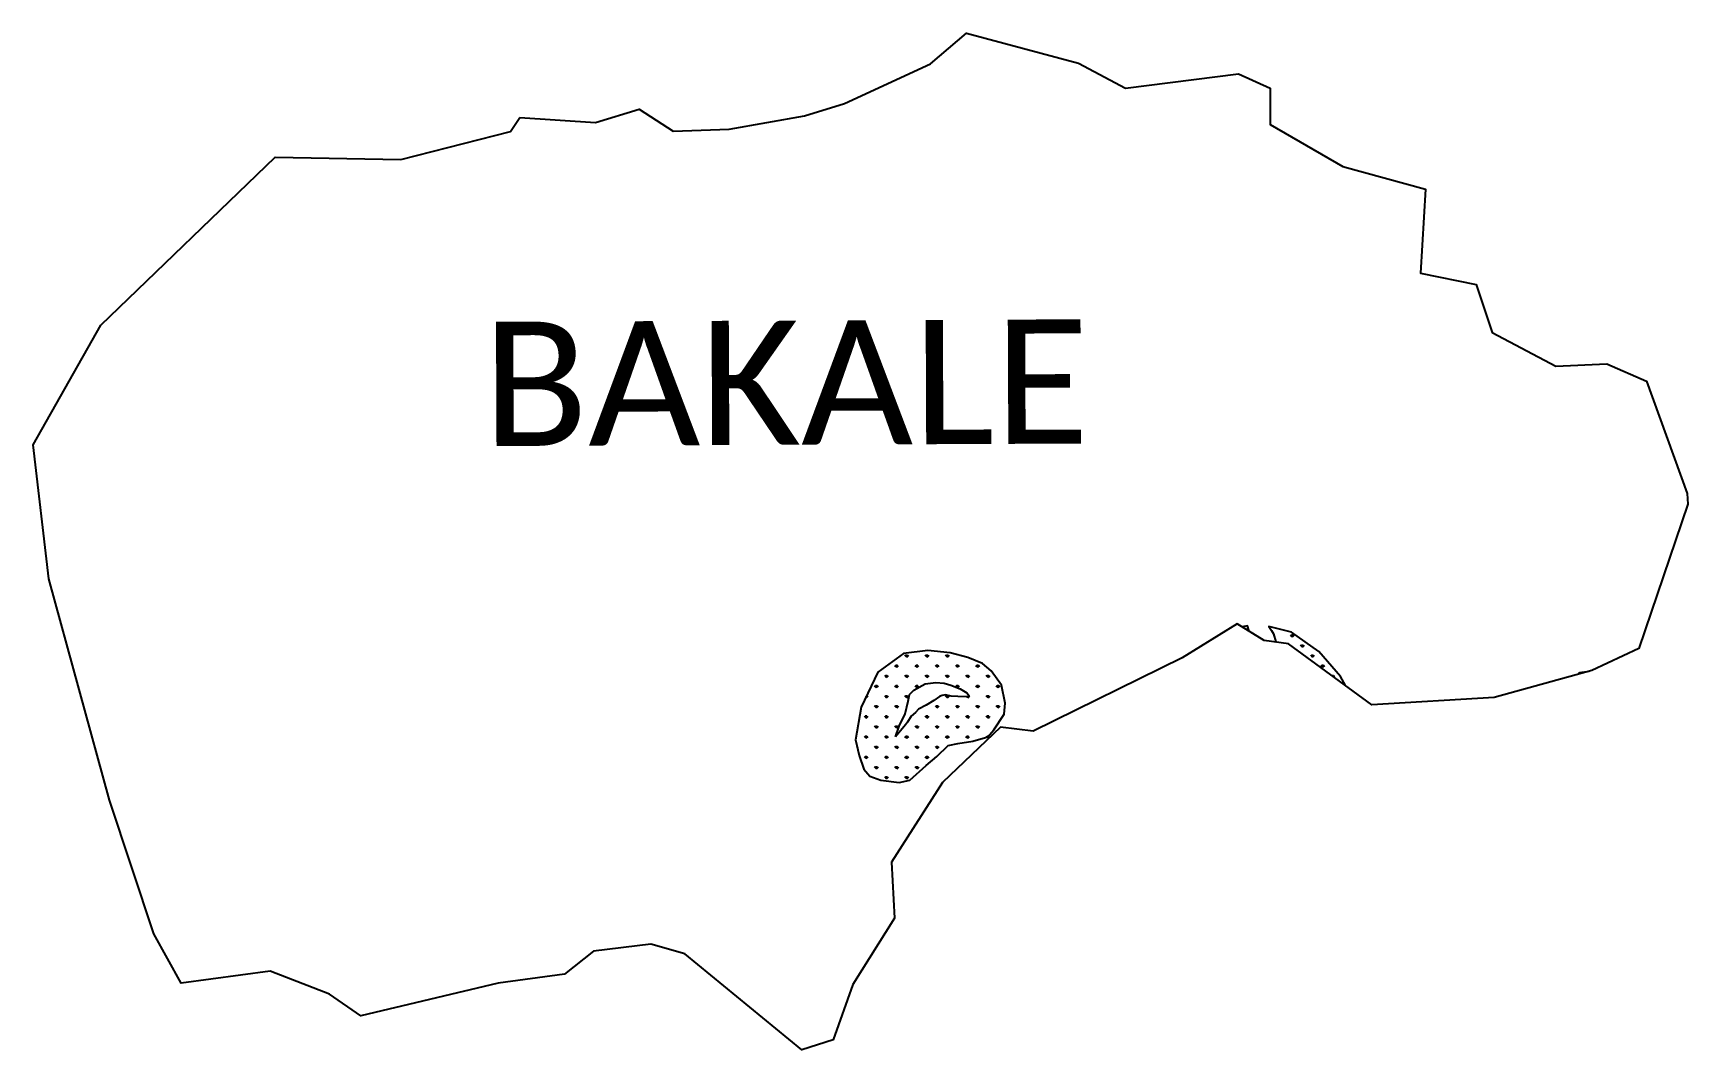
# Model space of a CAD drawing. Header units: metres. Extents: x 323364 to 325440, y 1832048 to 1833324.
import ezdxf

# ---------------------------------------------------------------- set-up
doc = ezdxf.new("R2010")
doc.units = ezdxf.units.M
doc.layers.add('MANGROOVE BUFFER ZONE', color=120, linetype='Continuous')
doc.layers.add('VILLAGE NAME', color=250, linetype='Continuous')
doc.styles.get("Standard").update_dxf_attribs({"font": 'simplex.shx'})
pattern_1 = [(90, (0, 0), (-12.72792206, 12.72792206), [3.375, -22.08084413]), (45, (0, 0), (-12.72792206, 12.72792206), [3.375, -14.625]), (135, (0, 0), (-12.72792206, -12.72792206), [3.375, -14.625])]

msp = doc.modelspace()

# ---------------------------------------------------------------- hatches: boundary and pattern name
at = {"layer": 'MANGROOVE BUFFER ZONE'}
h = msp.add_hatch(dxfattribs=at)
h.set_pattern_fill('GRASS', color=256, scale=18)
h.set_pattern_definition(pattern_1)
h.paths.add_polyline_path([(324923.5, 1832559.6), (324939.1, 1832557.6), (325010.4, 1832505.1), (325004.3, 1832516.7), (324977, 1832547.8), (324942.9, 1832572.2), (324914.5, 1832579.4), (324917.6, 1832574.4), (324920.2, 1832570.3), (324923.1, 1832559.9)])
h.paths.add_polyline_path([(324881.1, 1832578.7), (324889.6, 1832573.4), (324887.4, 1832580.3)])
h = msp.add_hatch(dxfattribs=at)
h.set_pattern_fill('GRASS', color=256, scale=18)
h.set_pattern_definition(pattern_1)
h.paths.add_polyline_path([(324569.3, 1832449.6), (324582.1, 1832469.4), (324583.5, 1832483.2), (324579.1, 1832505.6), (324566, 1832523.8), (324555.2, 1832532.9), (324536.8, 1832540.2), (324514.7, 1832546.3), (324486.4, 1832549), (324455.9, 1832545.3), (324423.6, 1832521.9), (324402.9, 1832478), (324395.8, 1832437), (324400.5, 1832417.2), (324406.1, 1832400), (324413.9, 1832391.2), (324427.3, 1832386.2), (324450.4, 1832383.5), (324463.8, 1832386.3), (324484.2, 1832405), (324497.6, 1832416.2), (324512.1, 1832429.7), (324524.2, 1832432.3), (324543, 1832435.5), (324561.7, 1832440.9)])
h.paths.add_polyline_path([(324524.1, 1832491.3), (324515.8, 1832492), (324508.6, 1832493.6), (324504.5, 1832492.8), (324501, 1832491.4), (324494.2, 1832486.4), (324484.4, 1832480.4), (324474.8, 1832475.5), (324471.1, 1832471.3), (324465.7, 1832466.8), (324461.1, 1832459.3), (324458.3, 1832455.9), (324445.9, 1832440.6), (324450.4, 1832454.1), (324457.9, 1832469.5), (324461.8, 1832485.4), (324463.6, 1832494), (324468.8, 1832499.3), (324483.1, 1832507.2), (324496.5, 1832508.8), (324506.8, 1832508), (324515.5, 1832505.5), (324527.2, 1832500.9), (324535.3, 1832495.9), (324538.4, 1832492.2), (324536.4, 1832491.1)], flags=16)

# ---------------------------------------------------------------- linework, layer by layer
at = {"color": 3, "flags": 128}
for points in [[(324069.3, 1833212.1), (324124.4, 1833228.7), (324167, 1833201.1), (324237.1, 1833203.8), (324331.7, 1833220.6), (324382, 1833236.1), (324489.9, 1833285.8), (324534.8, 1833324.4), (324675.5, 1833286.5), (324734.3, 1833255.3), (324876.5, 1833273), (324915.9, 1833255.2), (324916.2, 1833209.5), (325007.2, 1833156.9), (325110.9, 1833128.2), (325104.8, 1833022.9), (325174.7, 1833008.9), (325194.7, 1832948.6), (325274.3, 1832906.3), (325338.3, 1832909), (325388.3, 1832887.2), (325439.1, 1832746.4), (325440.2, 1832733), (325378.7, 1832551.5), (325319.5, 1832523.9), (325197.2, 1832490.3), (325043.4, 1832480.8), (324939.1, 1832557.6), (324908.4, 1832561.7), (324874.5, 1832582.8), (324805.8, 1832540.1), (324618.6, 1832448), (324577.7, 1832452.9), (324505, 1832383.4), (324441, 1832283.4), (324444.6, 1832213), (324392.2, 1832129.7), (324367.5, 1832060.5), (324328.4, 1832047.7), (324181.7, 1832168.4), (324139.1, 1832180.4), (324067, 1832171.9), (324030.6, 1832142.8), (323947.4, 1832131.4), (323775.1, 1832090.7), (323735.8, 1832117.7), (323661.1, 1832146.5), (323549.7, 1832131.4), (323515.2, 1832193.6), (323459.6, 1832361.3), (323383.6, 1832639.1), (323363.8, 1832807.6), (323448.6, 1832957.7), (323667.4, 1833168.4), (323825.2, 1833165.6), (323962.7, 1833200.9), (323974.4, 1833218.3)], [(323974.4, 1833218.3), (324069.3, 1833212.1)]]:
    msp.add_lwpolyline(points, dxfattribs=at)
at = {"layer": 'MANGROOVE BUFFER ZONE'}
for points in [[(324889.6, 1832573.4), (324887.4, 1832580.3), (324881.1, 1832578.7)], [(325010.4, 1832505.1), (325004.3, 1832516.7), (324977, 1832547.8), (324942.9, 1832572.2), (324914.5, 1832579.4), (324917.6, 1832574.4), (324920.2, 1832570.3), (324923.1, 1832559.9), (324923.5, 1832559.6)], [(325316.2, 1832522.9), (325304.2, 1832521), (325302.6, 1832519.2)]]:
    msp.add_lwpolyline(points, dxfattribs=at)
for points in [[(324561.7, 1832440.9), (324569.3, 1832449.6), (324582.1, 1832469.4), (324583.5, 1832483.2), (324579.1, 1832505.6), (324566, 1832523.8), (324555.2, 1832532.9), (324536.8, 1832540.2), (324514.7, 1832546.3), (324486.4, 1832549), (324455.9, 1832545.3), (324423.6, 1832521.9), (324402.9, 1832478), (324395.8, 1832437), (324400.5, 1832417.2), (324406.1, 1832400), (324413.9, 1832391.2), (324427.3, 1832386.2), (324450.4, 1832383.5), (324463.8, 1832386.3), (324484.2, 1832405), (324497.6, 1832416.2), (324512.1, 1832429.7), (324524.2, 1832432.3), (324543, 1832435.5)], [(324445.9, 1832440.6), (324450.4, 1832454.1), (324457.9, 1832469.5), (324461.8, 1832485.4), (324463.6, 1832494), (324468.8, 1832499.3), (324483.1, 1832507.2), (324496.5, 1832508.8), (324506.8, 1832508), (324515.5, 1832505.5), (324527.2, 1832500.9), (324535.3, 1832495.9), (324538.4, 1832492.2), (324536.4, 1832491.1), (324524.1, 1832491.3), (324515.8, 1832492), (324508.6, 1832493.6), (324504.5, 1832492.8), (324501, 1832491.4), (324494.2, 1832486.4), (324484.4, 1832480.4), (324474.8, 1832475.5), (324471.1, 1832471.3), (324465.7, 1832466.8), (324461.1, 1832459.3), (324458.3, 1832455.9)]]:
    msp.add_lwpolyline(points, close=True, dxfattribs=at)

# ---------------------------------------------------------------- texts
at = {"layer": 'VILLAGE NAME', "insert": (323927.5, 1832961.8), "char_height": 155.989, "attachment_point": 1, "rotation": 0.2435}
msp.add_mtext_dynamic_manual_height_columns('{\\fCalibri|b0|i0|c0|p34;BAKALE}', width=1003.056, gutter_width=779.9, heights=[0], dxfattribs=at)

doc.saveas('drawing.dxf')
